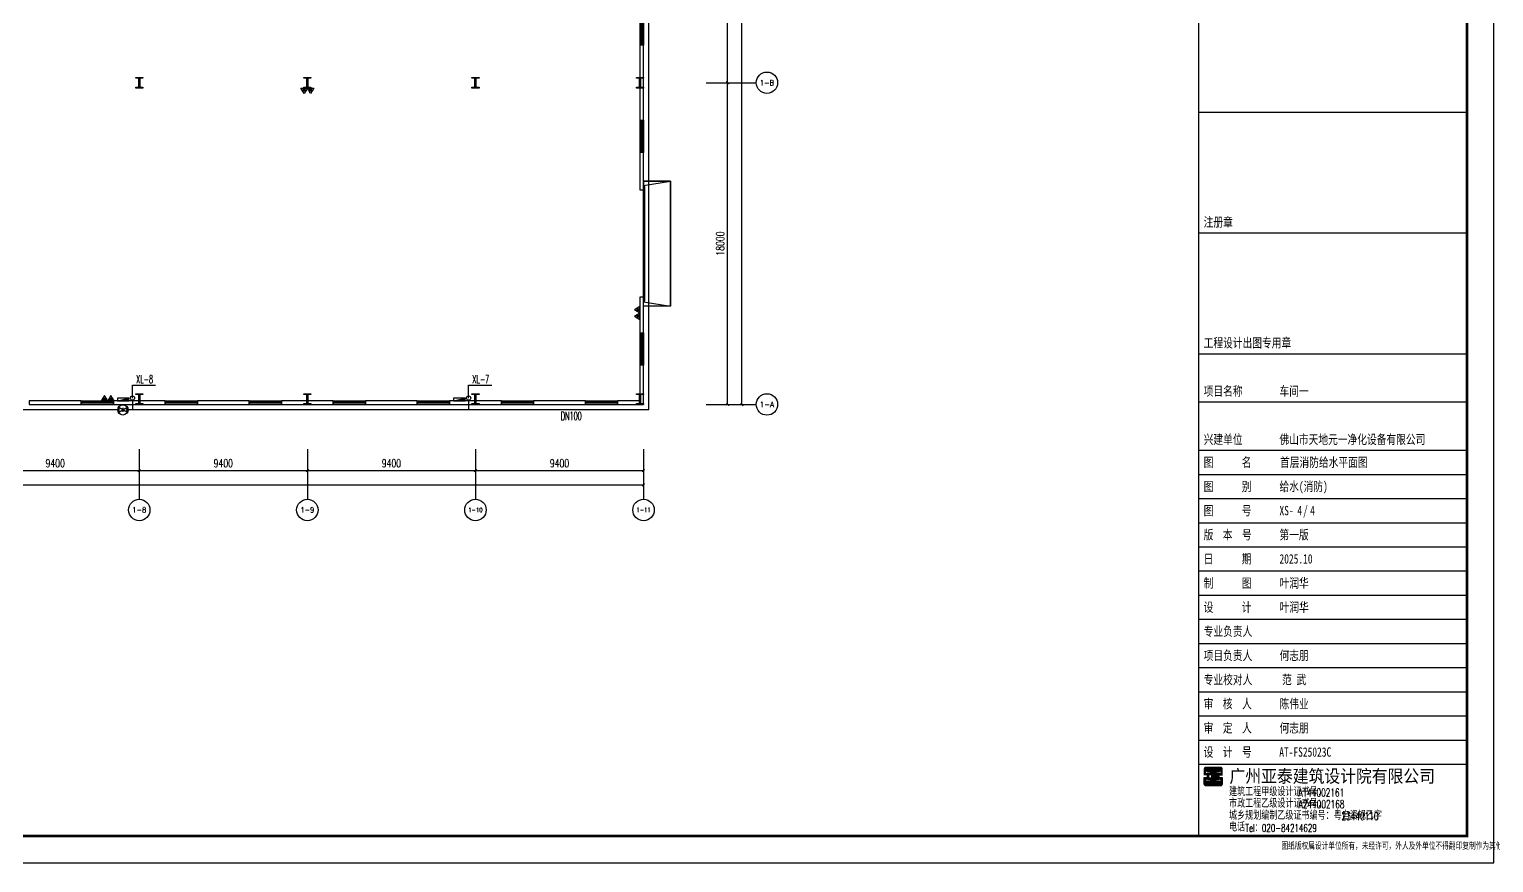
# Model space of a CAD drawing. Extents: x -539947 to 213937, y -712430 to -438816.
# Drawn here: x -199203 to -117310, y -681984 to -635357 of the extents above; entities that cross this region are included whole.
import ezdxf
from ezdxf.enums import TextEntityAlignment as Align

# ---------------------------------------------------------------- set-up
doc = ezdxf.new("R2010")
doc.units = 0
doc.header["$LTSCALE"] = 1000
doc.header["$MEASUREMENT"] = 0
doc.linetypes.add('DASH', pattern=[0.35, 0.25, -0.1])
for name, color, linetype in [('2', 2, 'Continuous'), ('4', 4, 'Continuous'), ('9', 9, 'Continuous'), ('AXIS', 3, 'Continuous'), ('AXIS_TEXT', 7, 'Continuous'), ('EQUIP_消火栓', 7, 'Continuous'), ('EQUIP_灭火器', 7, 'Continuous'), ('PIPE-消防', 1, 'Continuous'), ('PUB_TITLE', 4, 'Continuous'), ('TWT_LEAD', 3, 'Continuous'), ('TWT_TEXT', 7, 'Continuous'), ('VALVE_消防', 7, 'Continuous'), ('VPIPE-消防', 1, 'Continuous'), ('WALL', 7, 'Continuous'), ('WINDOW', 4, 'Continuous'), ('框', 130, 'Continuous')]:
    doc.layers.add(name, color=color, linetype=linetype)
doc.styles.add('-宋体', font='simsun_0.shx', dxfattribs={"width": 0.8})
doc.styles.add('_TCH_AXIS', font='COMPLEX', dxfattribs={"bigfont": 'GBCBIG'})
doc.styles.add('_TCH_DIM', font='SIMPLEX.shx', dxfattribs={"width": 0.8, "bigfont": 'GBCBIG.shx'})
doc.styles.add('_TCH_DIM_T3', font='SIMPLEX', dxfattribs={"width": 0.705882, "bigfont": 'GBCBIG'})
doc.styles.add('COMPLEX', font='COMPLEX')
doc.styles.add('TBC', font='simhei_0.shx', dxfattribs={"width": 0.9})
doc.styles.add('天正', font='simplex.shx', dxfattribs={"width": 0.7, "bigfont": 'hztxt.shx'})
doc.dimstyles.new('_TCH_ARCH&&150', dxfattribs={"dimtxt": 446.25, "dimasz": 150, "dimexe": 375, "dimexo": 450, "dimgap": 189.375, "dimtad": 1, "dimdec": 0, "dimzin": 0, "dimdsep": 46, "dimtxsty": '_TCH_DIM_T3', "dimblk": 'ARCHTICK', "dimcen": 0.09, "dimclrt": 7, "dimazin": 2, "dimtfac": 1, "dimtdec": 0, "dimtix": 1, "dimtmove": 2, "dimatfit": 3, "dimfxl": 1, "dimtolj": 1, "dimtzin": 0, "dimarcsym": 0})

# ---------------------------------------------------------------- blocks, each defined once
blk = doc.blocks.new('A$C4D50352B')
h = blk.add_hatch(color=256)
h.dxf.hatch_style = 1
h.paths.add_polyline_path([(0, 600), (400, 600), (400, 550), (225, 550), (225, 50), (400, 50), (400, 0), (0, 0), (0, 50), (175, 50), (175, 550), (0, 550)])
blk.add_lwpolyline([(0, 600), (400, 600), (400, 550), (225, 550), (225, 50), (400, 50), (400, 0), (0, 0), (0, 50), (175, 50), (175, 550), (0, 550)], close=True)
blk = doc.blocks.new('sdbadbasdbsd')
for p in [(-149000, -238890), (-139600, -238890), (-130200, -238890), (-121000, -238890), (-149000, -256590), (-139600, -256590), (-130200, -256590), (-121000, -256590)]:
    blk.add_blockref('A$C4D50352B', p)
blk = doc.blocks.new('$WINLIB2D$00000001')
at = {"color": 0}
for points in [[(-0.5, 0.5), (-0.5, -0.5)], [(-0.5, 0.5), (0.5, 0.5)], [(0.5, -0.5), (0.5, 0.5)], [(0.5, 0.167), (-0.5, 0.167)], [(0.5, -0.167), (-0.5, -0.167)], [(-0.5, -0.5), (0.5, -0.5)]]:
    blk.add_lwpolyline(points, dxfattribs=at)
blk = doc.blocks.new('$DorLib2D$00000126')
at = {"color": 0, "linetype": 'Continuous'}
for p, q in [((-0.532, 0.5), (-0.532, 0.9)), ((0.532, 0.9), (0.532, 0.5))]:
    blk.add_line(p, q, dxfattribs=at)
at = {"color": 0, "linetype": 'DASH'}
for p, q in [((-0.532, 0.9), (0.532, 0.9)), ((-0.532, 0.5), (0.532, 0.5))]:
    blk.add_line(p, q, dxfattribs=at)
blk = doc.blocks.new('_AXISO')
blk.add_circle((0, 0), 0.5)
at = {"layer": 'AXIS_TEXT', "style": 'COMPLEX', "width": 1.041667}
blk.add_attdef('A', text='', height=0.56, dxfattribs=at).set_placement((-0.25, -0.28), (0.25, -0.28), align=Align.FIT)
blk = doc.blocks.new('_ArchTick')
at = {"color": 0, "linetype": 'ByBlock', "const_width": 0.4}
blk.add_lwpolyline([(-0.5, -0.5), (0.5, 0.5)], dxfattribs=at)
blk = doc.blocks.new('*D198')
at = {"layer": 'AXIS', "color": 0, "lineweight": -2, "transparency": 16777216}
for p, q in [((7500, 3550), (7500, 1625)), ((101500, 3550), (101500, 1625)), ((7500, 2000), (101500, 2000))]:
    blk.add_line(p, q, dxfattribs=at)
at = {"layer": 'Defpoints', "color": 0, "transparency": 16777216}
for p in [(7500, 4000), (101500, 4000), (101500, 2000)]:
    blk.add_point(p, dxfattribs=at)
at = {"layer": 'AXIS', "color": 0, "lineweight": -2, "transparency": 16777216, "xscale": 150, "yscale": 150, "zscale": 150, "rotation": 180}
blk.add_blockref('_ArchTick', (7500, 2000), dxfattribs=at)
at = {"layer": 'AXIS', "color": 0, "lineweight": -2, "transparency": 16777216, "xscale": 150, "yscale": 150, "zscale": 150}
blk.add_blockref('_ArchTick', (101500, 2000), dxfattribs=at)
at = {"layer": 'AXIS', "color": 7, "transparency": 16777216, "insert": (54500, 2413), "char_height": 446.2, "attachment_point": 5, "style": '_TCH_DIM_T3'}
blk.add_mtext('\\A1;94000', dxfattribs=at)
blk = doc.blocks.new('*D205')
at = {"layer": 'AXIS', "color": 0, "lineweight": -2, "transparency": 16777216}
for p, q in [((63900, 3550), (63900, 2425)), ((73300, 3550), (73300, 2425)), ((63900, 2800), (73300, 2800))]:
    blk.add_line(p, q, dxfattribs=at)
at = {"layer": 'Defpoints', "color": 0, "transparency": 16777216}
for p in [(63900, 4000), (73300, 4000), (73300, 2800)]:
    blk.add_point(p, dxfattribs=at)
at = {"layer": 'AXIS', "color": 0, "lineweight": -2, "transparency": 16777216, "xscale": 150, "yscale": 150, "zscale": 150, "rotation": 180}
blk.add_blockref('_ArchTick', (63900, 2800), dxfattribs=at)
at = {"layer": 'AXIS', "color": 0, "lineweight": -2, "transparency": 16777216, "xscale": 150, "yscale": 150, "zscale": 150}
blk.add_blockref('_ArchTick', (73300, 2800), dxfattribs=at)
at = {"layer": 'AXIS', "color": 7, "transparency": 16777216, "insert": (68600, 3213), "char_height": 446.2, "attachment_point": 5, "style": '_TCH_DIM_T3'}
blk.add_mtext('\\A1;9400', dxfattribs=at)
blk = doc.blocks.new('*D206')
at = {"layer": 'AXIS', "color": 0, "lineweight": -2, "transparency": 16777216}
for p, q in [((73300, 3550), (73300, 2425)), ((82700, 3550), (82700, 2425)), ((73300, 2800), (82700, 2800))]:
    blk.add_line(p, q, dxfattribs=at)
at = {"layer": 'Defpoints', "color": 0, "transparency": 16777216}
for p in [(73300, 4000), (82700, 4000), (82700, 2800)]:
    blk.add_point(p, dxfattribs=at)
at = {"layer": 'AXIS', "color": 0, "lineweight": -2, "transparency": 16777216, "xscale": 150, "yscale": 150, "zscale": 150, "rotation": 180}
blk.add_blockref('_ArchTick', (73300, 2800), dxfattribs=at)
at = {"layer": 'AXIS', "color": 0, "lineweight": -2, "transparency": 16777216, "xscale": 150, "yscale": 150, "zscale": 150}
blk.add_blockref('_ArchTick', (82700, 2800), dxfattribs=at)
at = {"layer": 'AXIS', "color": 7, "transparency": 16777216, "insert": (78000, 3213), "char_height": 446.2, "attachment_point": 5, "style": '_TCH_DIM_T3'}
blk.add_mtext('\\A1;9400', dxfattribs=at)
blk = doc.blocks.new('*D207')
at = {"layer": 'AXIS', "color": 0, "lineweight": -2, "transparency": 16777216}
for p, q in [((82700, 3550), (82700, 2425)), ((92100, 3550), (92100, 2425)), ((82700, 2800), (92100, 2800))]:
    blk.add_line(p, q, dxfattribs=at)
at = {"layer": 'Defpoints', "color": 0, "transparency": 16777216}
for p in [(82700, 4000), (92100, 4000), (92100, 2800)]:
    blk.add_point(p, dxfattribs=at)
at = {"layer": 'AXIS', "color": 0, "lineweight": -2, "transparency": 16777216, "xscale": 150, "yscale": 150, "zscale": 150, "rotation": 180}
blk.add_blockref('_ArchTick', (82700, 2800), dxfattribs=at)
at = {"layer": 'AXIS', "color": 0, "lineweight": -2, "transparency": 16777216, "xscale": 150, "yscale": 150, "zscale": 150}
blk.add_blockref('_ArchTick', (92100, 2800), dxfattribs=at)
at = {"layer": 'AXIS', "color": 7, "transparency": 16777216, "insert": (87400, 3213), "char_height": 446.2, "attachment_point": 5, "style": '_TCH_DIM_T3'}
blk.add_mtext('\\A1;9400', dxfattribs=at)
blk = doc.blocks.new('*D208')
at = {"layer": 'AXIS', "color": 0, "lineweight": -2, "transparency": 16777216}
for p, q in [((92100, 3550), (92100, 2425)), ((101500, 3550), (101500, 2425)), ((92100, 2800), (101500, 2800))]:
    blk.add_line(p, q, dxfattribs=at)
at = {"layer": 'Defpoints', "color": 0, "transparency": 16777216}
for p in [(92100, 4000), (101500, 4000), (101500, 2800)]:
    blk.add_point(p, dxfattribs=at)
at = {"layer": 'AXIS', "color": 0, "lineweight": -2, "transparency": 16777216, "xscale": 150, "yscale": 150, "zscale": 150, "rotation": 180}
blk.add_blockref('_ArchTick', (92100, 2800), dxfattribs=at)
at = {"layer": 'AXIS', "color": 0, "lineweight": -2, "transparency": 16777216, "xscale": 150, "yscale": 150, "zscale": 150}
blk.add_blockref('_ArchTick', (101500, 2800), dxfattribs=at)
at = {"layer": 'AXIS', "color": 7, "transparency": 16777216, "insert": (96800, 3213), "char_height": 446.2, "attachment_point": 5, "style": '_TCH_DIM_T3'}
blk.add_mtext('\\A1;9400', dxfattribs=at)
blk = doc.blocks.new('*D224')
at = {"layer": 'AXIS', "color": 0, "lineweight": -2, "transparency": 16777216}
for p, q in [((105450, 60500), (107375, 60500)), ((107000, 6500), (107000, 60500)), ((105450, 6500), (107375, 6500))]:
    blk.add_line(p, q, dxfattribs=at)
at = {"layer": 'Defpoints', "color": 0, "transparency": 16777216}
for p in [(105000, 60500), (107000, 60500), (105000, 6500)]:
    blk.add_point(p, dxfattribs=at)
at = {"layer": 'AXIS', "color": 0, "lineweight": -2, "transparency": 16777216, "xscale": 150, "yscale": 150, "zscale": 150}
for p, rotation in [((107000, 60500), 90), ((107000, 6500), 270)]:
    blk.add_blockref('_ArchTick', p, dxfattribs=dict(at, rotation=rotation))
at = {"layer": 'AXIS', "color": 7, "transparency": 16777216, "insert": (106587, 33500), "char_height": 446.2, "attachment_point": 5, "rotation": 90, "style": '_TCH_DIM_T3'}
blk.add_mtext('\\A1;54000', dxfattribs=at)
blk = doc.blocks.new('*D225')
at = {"layer": 'AXIS', "color": 0, "lineweight": -2, "transparency": 16777216}
for p, q in [((105450, 24500), (106575, 24500)), ((106200, 6500), (106200, 24500)), ((105450, 6500), (106575, 6500))]:
    blk.add_line(p, q, dxfattribs=at)
at = {"layer": 'Defpoints', "color": 0, "transparency": 16777216}
for p in [(105000, 24500), (106200, 24500), (105000, 6500)]:
    blk.add_point(p, dxfattribs=at)
at = {"layer": 'AXIS', "color": 0, "lineweight": -2, "transparency": 16777216, "xscale": 150, "yscale": 150, "zscale": 150}
for p, rotation in [((106200, 24500), 90), ((106200, 6500), 270)]:
    blk.add_blockref('_ArchTick', p, dxfattribs=dict(at, rotation=rotation))
at = {"layer": 'AXIS', "color": 7, "transparency": 16777216, "insert": (105787, 15500), "char_height": 446.2, "attachment_point": 5, "rotation": 90, "style": '_TCH_DIM_T3'}
blk.add_mtext('\\A1;18000', dxfattribs=at)
blk = doc.blocks.new('*D226')
at = {"layer": 'AXIS', "color": 0, "lineweight": -2, "transparency": 16777216}
for p, q in [((105450, 42500), (106575, 42500)), ((106200, 24500), (106200, 42500)), ((105450, 24500), (106575, 24500))]:
    blk.add_line(p, q, dxfattribs=at)
at = {"layer": 'Defpoints', "color": 0, "transparency": 16777216}
for p in [(105000, 42500), (106200, 42500), (105000, 24500)]:
    blk.add_point(p, dxfattribs=at)
at = {"layer": 'AXIS', "color": 0, "lineweight": -2, "transparency": 16777216, "xscale": 150, "yscale": 150, "zscale": 150}
for p, rotation in [((106200, 42500), 90), ((106200, 24500), 270)]:
    blk.add_blockref('_ArchTick', p, dxfattribs=dict(at, rotation=rotation))
at = {"layer": 'AXIS', "color": 7, "transparency": 16777216, "insert": (105787, 33500), "char_height": 446.2, "attachment_point": 5, "rotation": 90, "style": '_TCH_DIM_T3'}
blk.add_mtext('\\A1;18000', dxfattribs=at)
blk = doc.blocks.new('A$C54597E38')
at = {"layer": '9'}
h = blk.add_hatch(dxfattribs=at)
h.set_pattern_fill('ANSI31', color=256, scale=70.630202, angle=135, style=0)
h.set_pattern_definition([(180, (-153496.256, -56662.455), (-2e-15, -8.82877527), [])])
edge = h.paths.add_edge_path()
edge.add_line((99, 458), (99, 400))
edge.add_line((99, 400), (0, 400))
edge.add_line((0, 400), (0, 620))
edge.add_arc((64, 620), 63.6, 90, 180, ccw=False)
edge.add_line((64, 683), (622, 683))
edge.add_arc((622, 620), 63.6, 0, 90, ccw=False)
edge.add_line((685, 620), (685, 396))
edge.add_line((685, 396), (594, 396))
edge.add_line((594, 396), (594, 463))
edge.add_line((594, 463), (614, 463))
edge.add_line((614, 463), (624, 463))
edge.add_line((624, 463), (624, 613))
edge.add_line((624, 613), (68, 613))
edge.add_line((68, 613), (68, 458))
edge.add_line((68, 458), (99, 458))
h.paths.add_polyline_path([(369, 293), (369, 582), (586, 582), (586, 519), (436, 519), (436, 458), (557, 458), (557, 225), (431, 225), (431, 166), (588, 166), (588, 112), (370, 112), (370, 226), (321, 226), (321, 112), (103, 112), (103, 166), (260, 166), (260, 225), (133, 225), (133, 458), (255, 458), (255, 519), (104, 519), (104, 582), (321, 582), (321, 293)])
h.paths.add_polyline_path([(196, 399), (265, 399), (265, 289), (196, 289)], flags=16)
h.paths.add_polyline_path([(494, 399), (425, 399), (425, 289), (494, 289)], flags=16)
edge = h.paths.add_edge_path()
edge.add_line((99, 225), (99, 283))
edge.add_line((99, 283), (0, 283))
edge.add_line((0, 283), (0, 64))
edge.add_arc((64, 64), 63.6, 180, 270)
edge.add_line((64, 0), (622, 0))
edge.add_arc((622, 64), 63.6, 270, 360)
edge.add_line((685, 64), (685, 287))
edge.add_line((685, 287), (594, 287))
edge.add_line((594, 287), (594, 220))
edge.add_line((594, 220), (614, 220))
edge.add_line((614, 220), (624, 220))
edge.add_line((624, 220), (624, 71))
edge.add_line((624, 71), (68, 71))
edge.add_line((68, 71), (68, 225))
edge.add_line((68, 225), (99, 225))
blk.add_lwpolyline([(369, 293), (369, 293), (369, 582), (586, 582), (586, 519), (436, 519), (436, 458), (557, 458), (557, 225), (431, 225), (431, 166), (588, 166), (588, 112), (370, 112), (370, 226), (321, 226), (321, 112), (103, 112), (103, 166), (260, 166), (260, 225), (133, 225), (133, 458), (255, 458), (255, 519), (104, 519), (104, 582), (321, 582), (321, 293), (369, 293)], dxfattribs=at)
blk.add_lwpolyline([(99, 225), (99, 283), (0, 283), (0, 64, 0.414214), (64, 0), (622, 0, 0.414214), (685, 64), (685, 287), (594, 287), (594, 220), (614, 220), (624, 220), (624, 71), (68, 71), (68, 225)], format="xyb", close=True, dxfattribs=at)
blk.add_lwpolyline([(494, 399), (425, 399), (425, 289), (494, 289)], close=True, dxfattribs=at)
blk = doc.blocks.new('标框')
at = {"layer": '4'}
for p, q in [((-105112, 98008), (-105112, 71592)), ((-95112, 98008), (-95112, 71592))]:
    blk.add_line(p, q, dxfattribs=at)
at = {"layer": '框'}
for p, q in [((-105112, 111592), (-105112, 71592)), ((-95112, 111592), (-95112, 71592)), ((-105112, 98584), (-95112, 98584)), ((-105112, 94081), (-95112, 94081)), ((-105112, 89578), (-95112, 89578)), ((-105112, 87777), (-95112, 87777)), ((-105112, 85976), (-95112, 85976)), ((-105112, 85075), (-95112, 85075)), ((-105112, 84174), (-95112, 84174)), ((-105112, 83274), (-95112, 83274)), ((-105112, 82373), (-95112, 82373)), ((-105112, 81473), (-95112, 81473)), ((-105112, 80572), (-95112, 80572)), ((-105112, 79671), (-95112, 79671)), ((-105112, 78771), (-95112, 78771)), ((-105112, 77870), (-95112, 77870)), ((-105112, 76970), (-95112, 76970)), ((-105112, 76069), (-95112, 76069)), ((-105112, 75168), (-95112, 75168)), ((-105112, 74268), (-95112, 74268))]:
    blk.add_line(p, q, dxfattribs=at)
at = {"layer": '4'}
blk.add_blockref('A$C54597E38', (-104913, 73473), dxfattribs=at)
at = {"layer": 'TWT_TEXT', "style": 'TBC', "width": 0.9}
blk.add_text('广州亚泰建筑设计院有限公司', height=480, dxfattribs=at).set_placement((-103962, 73582))
at = {"layer": 'TWT_TEXT', "style": '_TCH_DIM'}
for s, height, p in [('建筑工程甲级设计证书号：', 300, (-103979, 73080)), ('市政工程乙级设计证书号：', 300, (-103979, 72647)), ('城乡规划编制乙级证书编号：粤自资规乙字', 300, (-103979, 72198)), ('电话', 300, (-103979, 71765)), ('图纸版权属设计单位所有，未经许可，外人及外单位不得翻印复制作为其他工程之用', 249.73, (-102027, 71082))]:
    blk.add_text(s, height=height, rotation=359.9997, dxfattribs=at).set_placement(p)
at = {"layer": 'TWT_TEXT', "style": '天正', "width": 0.67}
for s, height, p in [('A144002161', 300, (-101392, 73058)), ('A244002168', 300, (-101382, 72625)), ('23440110', 300, (-99787, 72179)), ('Tel：020-84214629', 290, (-103368, 71744))]:
    blk.add_text(s, height=height, rotation=359.9997, dxfattribs=at).set_placement(p)
at = {"layer": '框', "style": '-宋体', "width": 0.74}
for s, p in [('注册章', (-104927, 94312)), ('工程设计出图专用章', (-104926, 89809)), ('项目名称', (-104926, 88008)), ('车间一', (-102099, 88008)), ('兴建单位', (-104926, 86207)), ('佛山市天地元一净化设备有限公司', (-102100, 86207)), ('图      名', (-104926, 85353)), ('图      别', (-104926, 84452)), ('图      号', (-104926, 83552)), ('版  本  号', (-104927, 82651)), ('第一版', (-102100, 82651)), ('日      期', (-104926, 81751)), ('2025.10', (-102099, 81751)), ('制      图', (-104926, 80850)), ('设      计', (-104926, 79950)), ('专业负责人', (-104926, 79049)), ('项目负责人', (-104926, 78148)), ('专业校对人', (-104926, 77248)), ('审  核  人', (-104926, 76347)), ('审  定  人', (-104926, 75447)), ('设  计  号', (-104926, 74546)), ('AT-FS25023C', (-102108, 74546))]:
    blk.add_text(s, height=350, dxfattribs=at).set_placement(p)
for s, p in [('叶润华', (-101553, 80850)), ('叶润华', (-101553, 79950)), ('何志朋', (-101553, 78148)), ('范 武', (-101553, 77248)), ('陈伟业', (-101553, 76347)), ('何志朋', (-101553, 75447))]:
    blk.add_text(s, height=350, dxfattribs=at).set_placement(p, align=Align.CENTER)
blk = doc.blocks.new('$TwtSys$00000434')
for p, q in [((-0.5, 0.5), (-0.5, -0.5)), ((-0.5, -0.5), (0.5, 0.5)), ((0.5, 0.5), (-0.5, 0.5)), ((0.5, -0.5), (0.5, 0.5)), ((-0.5, -0.5), (0.5, -0.5))]:
    blk.add_line(p, q)
blk.add_solid([(0.5, -0.5), (0.5, 0.5), (-0.5, -0.5)])
blk = doc.blocks.new('$VALVE$00000296')
for points in [[(-125, 72), (-125, -72), (125, 72), (125, -72), (-125, 72)], [(0, 60), (0, -64)]]:
    blk.add_lwpolyline(points)
for p in [(-125, 0), (125, 0)]:
    blk.add_point(p)
blk = doc.blocks.new('$TwtSys$00000546')
h = blk.add_hatch()
h.set_pattern_fill('ANSI31', color=256, scale=200, style=0)
h.set_pattern_definition([(45, (-38543.802, -6670.83), (-17.67767, 17.67767), [])])
h.paths.add_polyline_path([(-65, 174), (65, 174), (65, 44), (-65, 44)])
for points in [[(0, 344), (-198, 0), (198, 0)], [(-65, 174), (65, 174), (65, 44), (-65, 44)]]:
    blk.add_lwpolyline(points, close=True)
blk = doc.blocks.new('A$C52387040')
at = {"layer": '4'}
blk.add_lwpolyline([(101500, 18500), (101500, 19000), (103000, 19000), (103000, 12500), (103000, 12000), (101500, 12000), (101500, 12500), (101500, 12250), (103000, 12000), (103000, 19000), (101500, 19000), (101500, 18750), (103000, 19000)], dxfattribs=at)
at = {"layer": 'AXIS'}
for p, q in [((105000, 24500), (107800, 24500)), ((105000, 6500), (107800, 6500)), ((73300, 4000), (73300, 1200)), ((82700, 4000), (82700, 1200)), ((92100, 4000), (92100, 1200)), ((101500, 4000), (101500, 1200))]:
    blk.add_line(p, q, dxfattribs=at)
at = {"layer": 'WALL'}
for p, q in [((101500, 26600), (101300, 26600)), ((101300, 26600), (101300, 22400)), ((101500, 22400), (101500, 26600)), ((101300, 22400), (101500, 22400)), ((101500, 20600), (101300, 20600)), ((101300, 20600), (101300, 18500)), ((101500, 18500), (101500, 20600)), ((101300, 18500), (101500, 18500)), ((101500, 12500), (101300, 12500)), ((101300, 12500), (101300, 10500)), ((101500, 10500), (101500, 12500)), ((101300, 10500), (101500, 10500)), ((101500, 8700), (101300, 8700)), ((101300, 8700), (101300, 6700)), ((101500, 6500), (101500, 8700)), ((70050, 6700), (67150, 6700)), ((67150, 6700), (67150, 6500)), ((70050, 6500), (70050, 6700)), ((74750, 6700), (71850, 6700)), ((71850, 6700), (71850, 6500)), ((74750, 6500), (74750, 6700)), ((79450, 6700), (76550, 6700)), ((76550, 6700), (76550, 6500)), ((79450, 6500), (79450, 6700)), ((84150, 6700), (81250, 6700)), ((81250, 6700), (81250, 6500)), ((84150, 6500), (84150, 6700)), ((88850, 6700), (85950, 6700)), ((85950, 6700), (85950, 6500)), ((88850, 6500), (88850, 6700)), ((93550, 6700), (90650, 6700)), ((90650, 6700), (90650, 6500)), ((93550, 6500), (93550, 6700)), ((98250, 6700), (95350, 6700)), ((95350, 6700), (95350, 6500)), ((98250, 6500), (98250, 6700)), ((101300, 6700), (100050, 6700)), ((100050, 6700), (100050, 6500)), ((67150, 6500), (70050, 6500)), ((71850, 6500), (74750, 6500)), ((76550, 6500), (79450, 6500)), ((81250, 6500), (84150, 6500)), ((85950, 6500), (88850, 6500)), ((90650, 6500), (93550, 6500)), ((95350, 6500), (98250, 6500)), ((100050, 6500), (101500, 6500))]:
    blk.add_line(p, q, dxfattribs=at)
at = {"layer": '9'}
blk.add_blockref('sdbadbasdbsd', (222099.8, 263090.4), dxfattribs=at)
at = {"layer": 'AXIS'}
ref = blk.add_blockref('_AXISO', (108400, 24500), dxfattribs=dict(at, xscale=1200, yscale=1200, zscale=1200))
ref.add_attrib('A', '1-B', dxfattribs={"layer": 'AXIS_TEXT', "height": 294.94, "style": '_TCH_AXIS', "width": 0.965517}).set_placement((108006.7, 24352.5), (108793.3, 24352.5), align=Align.FIT)
ref = blk.add_blockref('_AXISO', (108400, 6500), dxfattribs=dict(at, xscale=1200, yscale=1200, zscale=1200))
ref.add_attrib('A', '1-A', dxfattribs={"layer": 'AXIS_TEXT', "height": 285.97, "style": '_TCH_AXIS', "width": 0.983051}).set_placement((108005.1, 6357), (108794.9, 6357), align=Align.FIT)
ref = blk.add_blockref('_AXISO', (73300, 600), dxfattribs=dict(at, xscale=1200, yscale=1200, zscale=1200))
ref.add_attrib('A', '1-8', dxfattribs={"layer": 'AXIS_TEXT', "height": 294.94, "style": '_TCH_AXIS', "width": 1.018182}).set_placement((72906.7, 452.5), (73693.3, 452.5), align=Align.FIT)
ref = blk.add_blockref('_AXISO', (82700, 600), dxfattribs=dict(at, xscale=1200, yscale=1200, zscale=1200))
ref.add_attrib('A', '1-9', dxfattribs={"layer": 'AXIS_TEXT', "height": 299.63, "style": '_TCH_AXIS'}).set_placement((82307.6, 450.2), (83092.4, 450.2), align=Align.FIT)
ref = blk.add_blockref('_AXISO', (92100, 600), dxfattribs=dict(at, xscale=1200, yscale=1200, zscale=1200))
ref.add_attrib('A', '1-10', dxfattribs={"layer": 'AXIS_TEXT', "height": 235.2, "style": '_TCH_AXIS', "width": 1.028571}).set_placement((91696.8, 482.4), (92503.2, 482.4), align=Align.FIT)
ref = blk.add_blockref('_AXISO', (101500, 600), dxfattribs=dict(at, xscale=1200, yscale=1200, zscale=1200))
ref.add_attrib('A', '1-11', dxfattribs={"layer": 'AXIS_TEXT', "height": 265.63, "style": '_TCH_AXIS', "width": 0.969231}).set_placement((101101.6, 467.2), (101898.4, 467.2), align=Align.FIT)
at = {"layer": 'WINDOW'}
for name, p, xscale, yscale, zscale, rotation in [('$WINLIB2D$00000001', (101400, 27500), -1800, 200, -1800, 90), ('$WINLIB2D$00000001', (101400, 21500), -1800, 200, -1800, 90), ('$DorLib2D$00000126', (101400, 15500), 6000, -200, 6000, 90), ('$WINLIB2D$00000001', (101400, 9600), -1800, 200, -1800, 90), ('$WINLIB2D$00000001', (70950, 6600), -1800, -200, -1800, 180), ('$WINLIB2D$00000001', (75650, 6600), -1800, -200, -1800, 180), ('$WINLIB2D$00000001', (80350, 6600), -1800, -200, -1800, 180), ('$WINLIB2D$00000001', (85050, 6600), -1800, -200, -1800, 180), ('$WINLIB2D$00000001', (89750, 6600), -1800, -200, -1800, 180), ('$WINLIB2D$00000001', (94450, 6600), -1800, -200, -1800, 180), ('$WINLIB2D$00000001', (99150, 6600), -1800, -200, -1800, 180)]:
    blk.add_blockref(name, p, dxfattribs=dict(at, xscale=xscale, yscale=yscale, zscale=zscale, rotation=rotation))
at = {"layer": 'AXIS'}
for p1, p2, distance, picture, middle in [((105000, 6500), (105000, 60500), -2000, '*D224', (106587.5, 33500)), ((105000, 24500), (105000, 42500), -1200, '*D226', (105787.5, 33500)), ((105000, 6500), (105000, 24500), -1200, '*D225', (105787.5, 15500)), ((7500, 4000), (101500, 4000), -2000, '*D198', (54500, 2412.5)), ((63900, 4000), (73300, 4000), -1200, '*D205', (68600, 3212.5)), ((73300, 4000), (82700, 4000), -1200, '*D206', (78000, 3212.5)), ((82700, 4000), (92100, 4000), -1200, '*D207', (87400, 3212.5)), ((92100, 4000), (101500, 4000), -1200, '*D208', (96800, 3212.5))]:
    dim = blk.add_aligned_dim(p1=p1, p2=p2, distance=distance, dimstyle='_TCH_ARCH&&150', dxfattribs=at)
    dim.commit()
    dim.dimension.update_dxf_attribs({"geometry": picture, "text_midpoint": middle})

msp = doc.modelspace()

# ---------------------------------------------------------------- linework, layer by layer
at = {"layer": '2'}
msp.add_circle((-193964.5, -656651.5), 288.7, dxfattribs=at)
at = {"layer": '4'}
for p, q in [((-133810, -640861), (-133810, -680484.5)), ((-118810, -640861), (-118810, -680484.5))]:
    msp.add_line(p, q, dxfattribs=at)
at = {"layer": 'PIPE-消防', "linetype": 'Continuous', "ltscale": 1.5}
for p, q in [((-164553.1, -656648.5), (-164553.1, -625356.8)), ((-194189.5, -656648.5), (-212237.6, -656648.5)), ((-193437.6, -656648.5), (-193739.5, -656648.5)), ((-193437.6, -656108.5), (-193437.6, -656648.5)), ((-174637.6, -656648.5), (-193437.6, -656648.5)), ((-174637.6, -656108.5), (-174637.6, -656648.5)), ((-164553.1, -656648.5), (-174637.6, -656648.5))]:
    msp.add_line(p, q, dxfattribs=at)
at = {"layer": 'PUB_TITLE'}
msp.add_lwpolyline([(-274960, -681984.5), (-117310, -681984.5), (-117310, -592884.5), (-274960, -592884.5)], close=True, dxfattribs=at)
at = {"layer": 'PUB_TITLE', "const_width": 150}
msp.add_lwpolyline([(-271210, -680484.5), (-118810, -680484.5), (-118810, -594384.5), (-271210, -594384.5)], close=True, dxfattribs=at)
at = {"layer": 'TWT_LEAD'}
for p, q in [((-193437.6, -655988.5), (-193437.6, -655271.4)), ((-193437.6, -655271.4), (-192137.6, -655271.4)), ((-174637.6, -655988.5), (-174637.6, -655271.4)), ((-174637.6, -655271.4), (-173337.6, -655271.4))]:
    msp.add_line(p, q, dxfattribs=at)
at = {"layer": 'VPIPE-消防', "linetype": 'Continuous'}
for centre in [(-193437.6, -655988.5), (-174637.6, -655988.5)]:
    msp.add_circle(centre, 120, dxfattribs=at)
at = {"layer": '框'}
for p, q in [((-133810, -620484.5), (-133810, -680484.5)), ((-118810, -620484.5), (-118810, -680484.5))]:
    msp.add_line(p, q, dxfattribs=at)

# ---------------------------------------------------------------- block references
at = {"layer": '2'}
msp.add_blockref('A$C52387040', (-266353.1, -662848.5), dxfattribs=at)
at = {"layer": '4', "xscale": 1.5, "yscale": 1.5, "zscale": 1.5}
msp.add_blockref('标框', (23858.3, -787873.2), dxfattribs=at)
at = {"layer": 'EQUIP_消火栓', "xscale": -650, "yscale": -160, "zscale": 650, "rotation": 180}
for p in [(-193953, -656068.5), (-175153, -656068.5)]:
    msp.add_blockref('$TwtSys$00000434', p, dxfattribs=at)
at = {"layer": 'EQUIP_灭火器', "xscale": 0.9, "zscale": 0.9}
for p, yscale in [((-183831.6, -638648.5), -0.9), ((-183474.5, -638648.5), -0.9), ((-194997.3, -656148.5), 0.9), ((-194640.2, -656148.5), 0.9)]:
    msp.add_blockref('$TwtSys$00000546', p, dxfattribs=dict(at, yscale=yscale))
at = {"layer": 'EQUIP_灭火器', "xscale": 0.9, "yscale": 0.9, "zscale": 0.9, "rotation": 90}
for p in [(-165053.1, -651051.8), (-165053.1, -651408.9)]:
    msp.add_blockref('$TwtSys$00000546', p, dxfattribs=at)
at = {"layer": 'VALVE_消防', "xscale": -1.8, "yscale": -1.8, "zscale": 1.8, "rotation": 180}
msp.add_blockref('$VALVE$00000296', (-193964.5, -656648.5), dxfattribs=at)

# ---------------------------------------------------------------- texts
at = {"layer": 'PUB_TITLE', "style": '-宋体', "width": 0.74}
msp.add_text('首层消防给水平面图', height=525, dxfattribs=at).set_placement((-129260, -659843.5))
at = {"layer": 'PUB_TITLE', "color": 4, "style": '-宋体', "width": 0.74}
msp.add_text('4', height=525, dxfattribs=at).set_placement((-128157.2, -662542.7), align=Align.CENTER)
at = {"layer": 'TWT_LEAD', "color": 7, "style": '天正', "width": 0.525}
for s, p in [('XL-8', (-193226.5, -655157.4)), ('XL-7', (-174426.5, -655157.4))]:
    msp.add_text(s, height=456, dxfattribs=at).set_placement(p)
at = {"layer": 'TWT_TEXT', "style": '天正', "width": 0.525}
msp.add_text('DN100', height=480, dxfattribs=at).set_placement((-169481.5, -657230.6))
at = {"layer": '框', "style": '-宋体', "width": 0.74}
for s, p in [('给水(消防)', (-129291, -661194.4)), ('XS-  /', (-129291, -662545.3)), ('4', (-127574.1, -662545.3))]:
    msp.add_text(s, height=525, dxfattribs=at).set_placement(p)

doc.saveas('drawing.dxf')
